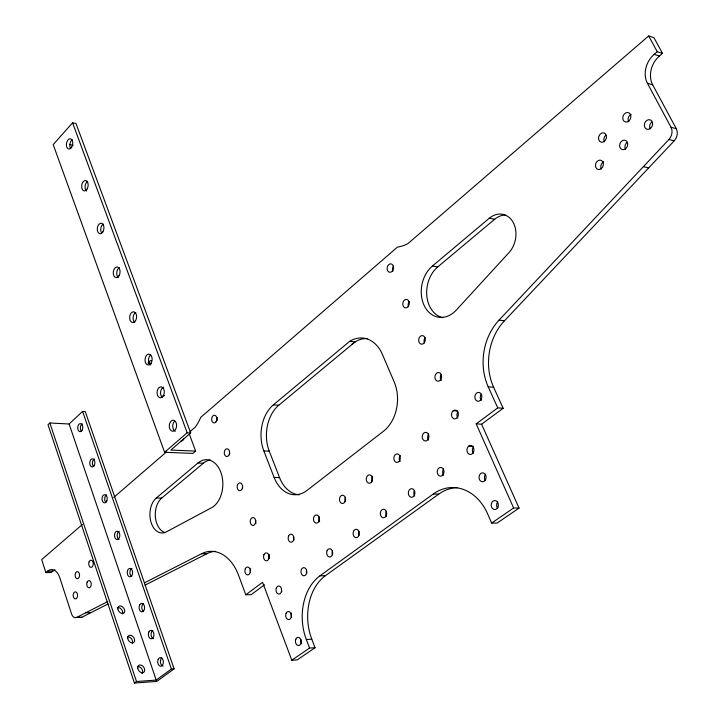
<?xml version="1.0" encoding="UTF-8"?>
<svg xmlns="http://www.w3.org/2000/svg" width="719" height="719" viewBox="0 0 719 719"><rect width="100%" height="100%" fill="white"/><g stroke="black" fill="none" stroke-linecap="round" stroke-linejoin="round"><path stroke-width="1.08" d="M195.622 451.092L170.825 450.058L190.688 432.946L75.989 123.488L72.574 122.823L53.188 144.591L164.597 452.269L192.89 453.41L195.622 451.092L189.394 434.258M503.156 408.275L497.746 407.871L488.201 386.795A52.784 42.448 -82.1 0 1 499.022 320.144L668.931 139.495A9.635 7.81 -67.3 0 0 671.016 127.272L647.406 83.278A21.363 16.959 -65.3 0 1 654.182 54.374L657.265 51.75L662.532 53.404L659.449 56.019A21.291 16.941 -65.1 0 0 652.681 84.824L676.273 128.674A9.599 7.81 -67.1 0 1 674.188 140.861L504.423 320.827A52.613 42.43 -82.1 0 0 493.62 387.262L503.156 408.275L481.604 424.219L476.176 423.868L513.627 507.982L519.055 508.072L481.604 424.219M453.267 410.738L457.581 411.07M49.845 422.997L47.993 424.74L134.417 683.05L156.85 681.423L174.106 668.832L85.255 411.565L82.595 411.412L69.123 423.994L49.845 422.997L136.502 681.513L134.417 683.05M164.597 452.269L187.174 432.775L190.688 432.946M82.406 524.457L41.693 559.58L45.881 572.603L51.175 572.513L52.766 571.156A14.748 9.068 89.2 0 1 54.968 569.852M113.791 497.377L166.386 452.008M190.131 431.517L195.226 427.131A43.329 28.769 -86.1 0 0 200.781 417.344L397.472 247.093A49.611 36.435 -77.7 0 0 408.006 243.561L648.664 35.95L653.939 37.658L662.532 53.404M45.881 572.603L47.472 571.254L52.766 571.156M197.959 463.009A24.779 16.798 -88.6 0 1 221.425 474.01A24.779 16.798 -88.6 0 1 211.512 507.749L166.233 531.934A18.685 12.322 -89.4 0 1 150.945 522.003A18.685 12.322 -89.4 0 1 156.329 497.988L197.959 463.009L203.36 463.198A24.707 16.807 -88.6 0 1 210.37 459.989M432.371 266.057L489.253 218.27A22.666 17.633 -77 0 1 513.006 222.117A22.666 17.633 -77 0 1 508.935 252.675L456.358 310.042A28.356 21.669 -80.2 0 1 424.83 306.806A28.356 21.669 -80.2 0 1 432.371 266.057L437.781 266.884L494.645 219.268A22.595 17.624 -76.9 0 1 505.358 215.053M164.552 532.464A18.64 12.331 -89.4 0 1 155.367 516.844A18.64 12.331 -89.4 0 1 161.703 498.087L203.36 463.198M349.641 341.345A35.393 26.118 -84.5 0 1 382.337 354.269L394.174 381.879A35.626 26.504 -85.4 0 1 383.443 431.256L307.112 490.367A34.179 24.428 -87.9 0 1 274.119 477.443L263.846 450.93A33.946 24.095 -87 0 1 273.355 404.878L349.641 341.345L355.069 341.911A35.285 26.118 -84.4 0 1 367.652 338.568M299.095 494.798A34.09 24.437 -87.9 0 1 279.556 477.605L269.266 451.164A33.856 24.104 -87 0 1 278.774 405.237L355.069 341.911L351.995 344.131M144.654 582.75L201.527 553.738A44.704 30.288 88.1 0 1 238.645 575.461L245.781 594.793L262.597 582.318L291.806 660.24L297.271 659.88L315.039 647.72L311.785 639.191A48.056 35.042 86.3 0 1 325.428 575.694L438.734 494.115A50.869 39.725 88.6 0 1 457.437 487.671M476.176 423.868L497.746 407.871M264.502 584.799L251.228 594.622L245.781 594.793M136.502 681.513L156.221 680.093L171.392 669.012L174.106 668.832M315.039 647.72L309.565 648.044L306.321 639.497A48.191 35.033 86.4 0 1 319.964 575.82L433.287 493.998L438.734 494.115M291.806 660.24L309.565 648.044M433.287 493.998A51.031 39.734 88.6 0 1 487.671 513.941L491.661 523.064L513.627 507.982M519.055 508.072L497.099 523.099L491.661 523.064M468.725 446.166L469.579 445.708A4.449 3.496 -87.2 0 1 473.488 447.757A4.449 3.496 -87.2 0 1 472.85 453.132L472.113 453.842A4.449 3.496 -87.2 0 1 467.359 452.242A4.449 3.496 -87.2 0 1 468.725 446.166L473.093 446.373M47.472 571.254A14.784 9.059 89.2 0 1 59.749 577.6L71.549 613.918A6.839 4.251 88.5 0 0 76.69 617.405L107.733 601.578M76.69 617.405L82.011 617.199L108.084 603.942M145.031 585.158L206.937 553.684A44.578 30.306 88 0 1 215.61 551.311M306.321 639.497L311.785 639.191M85.777 612.768L91.115 612.57M319.964 575.82L325.428 575.694M201.527 553.738L206.937 553.684M156.329 497.988L161.703 498.087M274.119 477.443L279.556 477.605M263.846 450.93L269.266 451.164M273.355 404.878L278.774 405.237M488.201 386.795L493.62 387.262M499.022 320.144L504.423 320.827M69.905 144.6L73.194 145.211M489.253 218.27L494.645 219.268M643.388 166.646L648.682 167.904M668.931 139.495L674.188 140.861M671.016 127.272L676.273 128.674M647.406 83.278L652.681 84.824M654.182 54.374L659.449 56.019M648.664 35.95L657.265 51.75M72.574 122.823L187.174 432.775M82.595 411.412L171.392 669.012M69.123 423.994L156.221 680.093M134.75 322.337A5.393 3.469 -84.2 0 1 133.15 317.142A5.393 3.469 -84.2 0 1 135.792 312.423M150.702 365.018A5.446 3.55 -85.2 0 1 148.491 360.273A5.446 3.55 -85.2 0 1 150.684 355.006M118.32 277.525A5.339 3.388 -83.2 0 1 116.757 272.456A5.339 3.388 -83.2 0 1 119.345 267.729M161.973 397.104A5.491 3.622 -86 0 1 160.679 391.469A5.491 3.622 -86 0 1 163.689 387.182M175.355 431.265A5.536 3.685 -86.9 0 1 172.767 426.682A5.536 3.685 -86.9 0 1 174.699 421.145M101.604 233.046A5.285 3.298 -82.3 0 1 103.284 224.076M86.604 191.038A5.24 3.218 -81.5 0 1 85.121 186.185A5.24 3.218 -81.5 0 1 87.601 181.431M70.651 148.608A5.195 3.128 -80.7 0 1 72.268 139.774M148.024 363.077A5.366 3.316 47.4 0 1 151.251 363.778M183.767 438.635A5.464 3.442 49.1 0 1 181.107 440.819M162.143 396.834A5.419 3.379 48.2 0 1 164.525 395.675M148.941 363.616A5.366 3.307 47.4 0 1 151.628 360.587M119.066 539.331A4.143 2.66 -89.9 0 1 117.188 535.233A4.143 2.66 -89.9 0 1 119.237 531.332M105.918 502.356A4.107 2.615 -88.9 0 1 104.722 498.24A4.107 2.615 -88.9 0 1 106.709 494.861M143.503 611.393A4.233 2.75 88.2 0 1 141.796 607.42A4.233 2.75 88.2 0 1 143.485 603.583M131.829 576.557A4.188 2.705 89.1 0 1 129.914 572.378A4.188 2.705 89.1 0 1 131.999 568.477M153.498 638.652A4.269 2.777 87.4 0 1 151.098 634.841A4.269 2.777 87.4 0 1 152.787 630.446M163.141 666.046A4.305 2.813 86.6 0 1 160.49 662.514A4.305 2.813 86.6 0 1 161.91 657.876M137.841 666.495A4.287 3.011 54.3 0 1 141.94 669.173A4.287 3.011 54.3 0 1 141.913 673.658M127.838 636.8A4.251 2.975 53.3 0 1 131.622 639.02A4.251 2.975 53.3 0 1 132.332 643.235M117.188 607.69A4.215 2.939 52.2 0 1 121.412 609.317A4.215 2.939 52.2 0 1 122.437 613.9M81.562 431.274A4.026 2.525 -87.1 0 1 80.411 427.293A4.026 2.525 -87.1 0 1 82.326 423.895M93.632 466.496A4.062 2.57 -88 0 1 92.454 462.443A4.062 2.57 -88 0 1 94.405 459.055M601.282 168.902A4.799 3.847 -70.9 0 1 603.771 161.703M650.147 128.881A4.952 3.999 -67.5 0 1 651.747 122.113M625.431 149.121A4.88 3.919 -69.2 0 1 626.995 142.443M604.355 141.751A4.826 3.838 -69.8 0 1 605.883 135.136M628.568 121.637A4.898 3.91 -68.1 0 1 631.111 114.303M345.291 501.449A4.143 3.056 -89.3 0 1 345.363 497.314M319.703 521.904A4.089 2.966 -90 0 1 319.326 516.961M372.083 481.29A4.206 3.146 -88.5 0 1 372.667 476.23M428.587 440.046A4.323 3.334 -86.7 0 1 428.686 433.943M400.168 461.418A4.26 3.236 -87.7 0 1 400.267 455.397M457.877 418.036A4.395 3.433 -85.5 0 1 457.967 411.834M473.327 453.401A4.431 3.496 -87.2 0 1 473.417 447.146M293.936 540.095A4.035 2.885 89.5 0 1 293.703 537.03M281.758 591.683A4.017 2.84 87.8 0 1 281.533 588.618M255.982 523.405A3.937 2.759 -89.9 0 1 255.757 520.412M242.627 487.859A3.901 2.705 -88.7 0 1 242.663 485.846M392.934 271.27A4.251 3.164 -80.1 0 1 393.527 266.138M408.563 306.698A4.287 3.227 -81.3 0 1 409.165 301.531M441.259 380.513A4.359 3.361 -83.9 0 1 441.358 374.374M485.424 480.616A4.467 3.55 -88.5 0 1 485.514 474.315M497.62 508.261A4.503 3.595 -90 0 1 497.71 501.916M217.102 420.462A3.838 2.615 -86.6 0 1 217.426 417.55M229.756 453.869A3.865 2.66 -87.7 0 1 229.685 452.871M386.642 516.512A4.242 3.191 -90 0 1 386.22 511.38M306.761 573.465A4.071 2.921 88.2 0 1 306.528 570.365M414.701 496.083A4.305 3.289 -89.2 0 1 414.261 490.888M443.596 475.052A4.368 3.397 -88.3 0 1 443.686 468.887M332.475 554.726A4.125 3.011 88.7 0 1 332.546 550.61M358.925 535.457A4.179 3.101 89.3 0 1 358.997 531.278M301.674 643.802A4.08 2.903 85.9 0 1 300.991 639.802M442.733 317.663A28.266 21.66 -80.1 0 1 426.816 295.949A28.266 21.66 -80.1 0 1 437.781 266.884M82.011 617.199A6.822 4.251 88.4 0 1 79.539 617.235M250.625 572.675A3.937 2.741 88.6 0 1 250.706 568.747M481.218 400.483A4.449 3.514 -84.5 0 1 481.317 394.219M424.498 342.819A4.323 3.298 -82.5 0 1 425.109 337.597M291.465 617.118A4.053 2.876 86.9 0 1 291.537 613.082M269.31 558.618A3.981 2.804 88.9 0 1 269.391 554.646M150.765 363.607A5.455 3.55 -85.2 0 0 149.929 354.377A5.455 3.55 -85.2 0 0 145.04 360.695A5.455 3.55 -85.2 0 0 150.765 363.607M135.523 320.728A5.401 3.469 -84.2 0 0 134.129 311.884A5.401 3.469 -84.2 0 0 129.726 318.877A5.401 3.469 -84.2 0 0 135.523 320.728M119.012 275.754A5.348 3.379 -83.2 0 0 117.664 267.064A5.348 3.379 -83.2 0 0 113.35 274.083A5.348 3.379 -83.2 0 0 119.012 275.754M163.581 395.378A5.5 3.613 -86 0 0 161.146 386.831A5.5 3.613 -86 0 0 157.344 394.74A5.5 3.613 -86 0 0 163.581 395.378M175.463 429.585A5.545 3.685 -86.9 0 0 174.007 420.345A5.545 3.685 -86.9 0 0 169.351 427.221A5.545 3.685 -86.9 0 0 175.463 429.585M102.898 231.833A5.294 3.298 -82.3 0 0 101.577 223.294A5.294 3.298 -82.3 0 0 97.353 230.35A5.294 3.298 -82.3 0 0 102.898 231.833M87.152 188.935A5.249 3.209 -81.5 0 0 85.867 180.55A5.249 3.209 -81.5 0 0 81.732 187.623A5.249 3.209 -81.5 0 0 87.152 188.935M71.774 147.036A5.204 3.128 -80.8 0 0 70.516 138.785A5.204 3.128 -80.8 0 0 66.472 145.885A5.204 3.128 -80.8 0 0 71.774 147.036M119.417 537.542A4.152 2.66 -89.9 0 0 117.233 531.215A4.152 2.66 -89.9 0 0 114.815 537.336A4.152 2.66 -89.9 0 0 119.417 537.542M106.843 500.9A4.107 2.615 -88.9 0 0 104.704 494.69A4.107 2.615 -88.9 0 0 102.323 500.801A4.107 2.615 -88.9 0 0 106.843 500.9M81.966 430.438A4.035 2.517 -87.1 0 0 80.977 423.725A4.035 2.517 -87.1 0 0 77.778 428.731A4.035 2.517 -87.1 0 0 81.966 430.438M94.081 465.759A4.071 2.57 -88 0 0 93.066 458.956A4.071 2.57 -88 0 0 89.821 463.944A4.071 2.57 -88 0 0 94.081 465.759M127.623 570.347A4.197 2.705 89.1 0 0 129.824 576.809A4.197 2.705 89.1 0 0 132.305 570.697A4.197 2.705 89.1 0 0 127.623 570.347M139.666 604.958A4.233 2.75 88.2 0 0 141.49 611.806A4.233 2.75 88.2 0 0 144.384 606.117A4.233 2.75 88.2 0 0 139.666 604.958M148.941 631.848A4.269 2.777 87.4 0 0 150.783 638.787A4.269 2.777 87.4 0 0 153.722 633.106A4.269 2.777 87.4 0 0 148.941 631.848M158.135 659.467A4.305 2.813 86.6 0 0 160.427 666.225A4.305 2.813 86.6 0 0 163.015 660.123A4.305 2.813 86.6 0 0 158.135 659.467M117.826 608.858A4.224 2.939 52.2 0 0 123.344 613.343A4.224 2.939 52.2 0 0 122.652 606.953A4.224 2.939 52.2 0 0 117.826 608.858M137.751 668.05A4.296 3.011 54.3 0 0 143.342 672.562A4.296 3.011 54.3 0 0 142.578 665.938A4.296 3.011 54.3 0 0 137.751 668.05M127.712 638.238A4.26 2.975 53.2 0 0 133.276 642.741A4.26 2.975 53.2 0 0 132.539 636.234A4.26 2.975 53.2 0 0 127.712 638.238M241.71 489.549A3.91 2.705 -88.7 0 0 240.613 482.988A3.91 2.705 -88.7 0 0 237.207 487.743A3.91 2.705 -88.7 0 0 241.71 489.549M228.777 455.361A3.883 2.66 -87.6 0 0 227.698 448.881A3.883 2.66 -87.6 0 0 224.346 453.653A3.883 2.66 -87.6 0 0 228.777 455.361M255.317 523.54A3.955 2.75 -89.8 0 0 253.043 517.536A3.955 2.75 -89.8 0 0 250.554 523.387A3.955 2.75 -89.8 0 0 255.317 523.54M318.939 521.176A4.098 2.966 -89.9 0 0 316.477 514.948A4.098 2.966 -89.9 0 0 313.808 521.014A4.098 2.966 -89.9 0 0 318.939 521.176M392.538 270.811A4.269 3.164 -80.2 0 0 391.208 263.9A4.269 3.164 -80.2 0 0 387.217 269.499A4.269 3.164 -80.2 0 0 392.538 270.811M408.257 306.456A4.296 3.227 -81.3 0 0 406.9 299.446A4.296 3.227 -81.3 0 0 402.838 305.018A4.296 3.227 -81.3 0 0 408.257 306.456M601.354 168.606A4.817 3.856 -71.1 0 0 601.444 160.481A4.817 3.856 -71.1 0 0 595.449 165.424A4.817 3.856 -71.1 0 0 601.354 168.606M75.468 573.259A3.55 2.211 89.3 0 0 77.257 578.732A3.55 2.211 89.3 0 0 79.297 573.555A3.55 2.211 89.3 0 0 75.468 573.259M625.656 148.698A4.889 3.928 -69.4 0 0 625.746 140.484A4.889 3.928 -69.4 0 0 619.616 145.535A4.889 3.928 -69.4 0 0 625.656 148.698M650.524 128.324A4.97 3.999 -67.6 0 0 650.614 120.019A4.97 3.999 -67.6 0 0 644.341 125.196A4.97 3.999 -67.6 0 0 650.524 128.324M604.445 141.284A4.844 3.847 -69.9 0 0 604.535 133.159A4.844 3.847 -69.9 0 0 598.532 138.183A4.844 3.847 -69.9 0 0 604.445 141.284M628.801 121.044A4.916 3.919 -68.3 0 0 628.9 112.829A4.916 3.919 -68.3 0 0 622.753 117.97A4.916 3.919 -68.3 0 0 628.801 121.044M442.958 474.891A4.377 3.397 -88.2 0 0 441.538 467.566A4.377 3.397 -88.2 0 0 437.305 472.913A4.377 3.397 -88.2 0 0 442.958 474.891M386.238 515.721A4.251 3.191 -90 0 0 383.569 509.259A4.251 3.191 -90 0 0 380.702 515.568A4.251 3.191 -90 0 0 386.238 515.721M414.45 495.166A4.314 3.289 -89.2 0 0 411.69 488.65A4.314 3.289 -89.2 0 0 408.743 495.076A4.314 3.289 -89.2 0 0 414.45 495.166M327.091 550.655A4.134 3.011 88.8 0 0 329.581 557A4.134 3.011 88.8 0 0 332.313 550.934A4.134 3.011 88.8 0 0 327.091 550.655M353.55 531.26A4.197 3.101 89.4 0 0 356.112 537.668A4.197 3.101 89.4 0 0 358.916 531.494A4.197 3.101 89.4 0 0 353.55 531.26M295.842 639.146A4.098 2.903 86 0 0 298.25 645.536A4.098 2.903 86 0 0 300.884 639.685A4.098 2.903 86 0 0 295.842 639.146M399.306 461.185A4.278 3.236 -87.7 0 0 397.967 454.04A4.278 3.236 -87.7 0 0 393.922 459.288A4.278 3.236 -87.7 0 0 399.306 461.185M427.877 439.695A4.341 3.334 -86.7 0 0 426.484 432.461A4.341 3.334 -86.7 0 0 422.323 437.835A4.341 3.334 -86.7 0 0 427.877 439.695M371.57 482.054A4.215 3.146 -88.5 0 0 370.267 474.989A4.215 3.146 -88.5 0 0 366.339 480.121A4.215 3.146 -88.5 0 0 371.57 482.054M276.384 587.818A4.026 2.84 87.8 0 0 278.729 594.047A4.026 2.84 87.8 0 0 281.309 588.205A4.026 2.84 87.8 0 0 276.384 587.818M288.571 536.068A4.044 2.876 89.5 0 0 290.943 542.243A4.044 2.876 89.5 0 0 293.55 536.302A4.044 2.876 89.5 0 0 288.571 536.068M345.129 501.467A4.152 3.047 -89.3 0 0 342.586 495.184A4.152 3.047 -89.3 0 0 339.844 501.368A4.152 3.047 -89.3 0 0 345.129 501.467M440.612 379.821A4.368 3.361 -84 0 0 439.201 372.604A4.368 3.361 -84 0 0 434.995 378.131A4.368 3.361 -84 0 0 440.612 379.821M485.019 480.49A4.476 3.55 -88.5 0 0 483.528 472.985A4.476 3.55 -88.5 0 0 479.106 478.441A4.476 3.55 -88.5 0 0 485.019 480.49M497.872 507.371A4.512 3.595 -90 0 0 494.843 500.541A4.512 3.595 -90 0 0 491.643 507.246A4.512 3.595 -90 0 0 497.872 507.371M216.06 421.756A3.847 2.615 -86.7 0 0 215.008 415.366A3.847 2.615 -86.7 0 0 211.71 420.157A3.847 2.615 -86.7 0 0 216.06 421.756M89.084 561.881A3.586 2.256 89.5 0 0 90.918 567.381A3.586 2.256 89.5 0 0 92.994 562.15A3.586 2.256 89.5 0 0 89.084 561.881M301.387 569.502A4.08 2.921 88.3 0 0 303.804 575.784A4.08 2.921 88.3 0 0 306.447 569.834A4.08 2.921 88.3 0 0 301.387 569.502M73.5 593.436A3.55 2.211 88.8 0 0 75.288 598.927A3.55 2.211 88.8 0 0 77.328 593.786A3.55 2.211 88.8 0 0 73.5 593.436M87.098 582.237A3.586 2.247 89 0 0 88.922 587.765A3.586 2.247 89 0 0 90.989 582.561A3.586 2.247 89 0 0 87.098 582.237M424.282 342.783A4.332 3.298 -82.6 0 0 422.898 335.665A4.332 3.298 -82.6 0 0 418.755 341.219A4.332 3.298 -82.6 0 0 424.282 342.783M286.081 613.307A4.062 2.876 86.9 0 0 288.454 619.607A4.062 2.876 86.9 0 0 291.069 613.756A4.062 2.876 86.9 0 0 286.081 613.307M457.32 417.55A4.404 3.433 -85.5 0 0 455.882 410.225A4.404 3.433 -85.5 0 0 451.586 415.735A4.404 3.433 -85.5 0 0 457.32 417.55M263.954 554.7A3.99 2.804 89 0 0 266.255 560.82A3.99 2.804 89 0 0 268.798 554.987A3.99 2.804 89 0 0 263.954 554.7M245.269 568.837A3.955 2.741 88.6 0 0 247.525 574.921A3.955 2.741 88.6 0 0 250.014 569.16A3.955 2.741 88.6 0 0 245.269 568.837M480.795 399.89A4.467 3.514 -84.5 0 0 479.312 392.502A4.467 3.514 -84.5 0 0 474.926 398.11A4.467 3.514 -84.5 0 0 480.795 399.89"/></g></svg>
